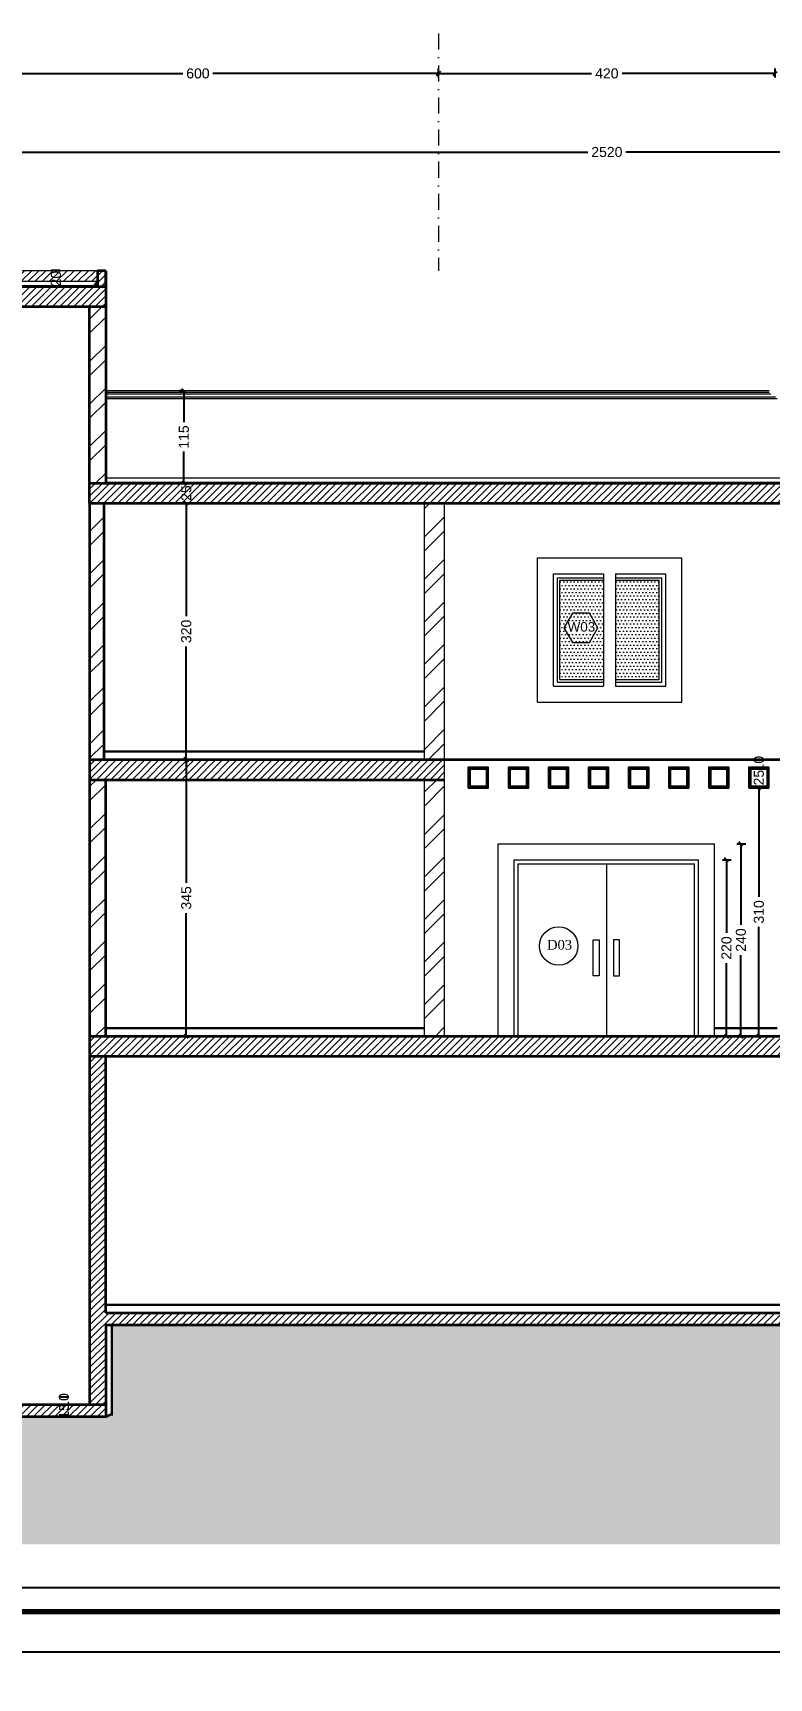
# Model space of a CAD drawing. Header units: inches. Extents: x -580639 to 179052, y 0 to 152898.
# Drawn here: x -18081 to -8900, y 112701 to 133225 of the extents above; entities that cross this region are included whole.
import ezdxf
from ezdxf.enums import TextEntityAlignment as Align

# ---------------------------------------------------------------- set-up
doc = ezdxf.new("R2010")
doc.units = ezdxf.units.IN
doc.header["$LTSCALE"] = 500
doc.header["$MEASUREMENT"] = 0
for name, pattern in [('DASHDOTX2', [2, 1, -0.5, 0, -0.5]), ('HIDDEN', [0.375, 0.25, -0.125]), ('HIDDEN2', [0.1875, 0.125, -0.0625])]:
    doc.linetypes.add(name, pattern=pattern)
for name, color, linetype, lineweight in [('0.09', 143, 'Continuous', 9), ('0.13', 81, 'Continuous', 13), ('0.3', 10, 'Continuous', 30), ('A-0.15', 50, 'Continuous', 15), ('A-0.25', 42, 'Continuous', 25), ('A-flor-sthn', 251, 'HIDDEN2', 9), ('A-htch', 252, 'Continuous', 20), ('A-wall', 52, 'Continuous', 35), ('DIM', 8, 'Continuous', 18), ('ground floor', 8, 'Continuous', 20), ('H-text atribute', 130, 'Continuous', 20), ('HATCH', 11, 'Continuous', 9), ('Room reference', 50, 'Continuous', 13), ('WALL', 7, 'Continuous', 40)]:
    doc.layers.add(name, color=color, linetype=linetype, lineweight=lineweight)
doc.styles.add('50', font='arial.ttf', dxfattribs={"height": 125})
doc.styles.add('ROMANS 2', font='times.ttf')
doc.styles.get("Standard").update_dxf_attribs({"font": 'arial.ttf'})
doc.dimstyles.new('DIM', dxfattribs={"dimscale": 50, "dimtxt": 125, "dimasz": 1, "dimexe": 1.2, "dimexo": 1, "dimgap": 1, "dimtad": 0, "dimtoh": 1, "dimdec": 0, "dimlfac": 0.1, "dimrnd": 1, "dimdsep": 46, "dimtxsty": '50', "dimblk": 'OBLIQUE', "dimcen": 0.09, "dimclrt": 8, "dimadec": 0, "dimazin": 0, "dimtfac": 1, "dimtdec": 0, "dimtix": 1, "dimtofl": 0, "dimtmove": 2, "dimatfit": 2, "dimfxl": 1, "dimfxlon": 1, "dimtzin": 0, "dimarcsym": 0})
pattern_1 = [(45, (-16881.285, 223485.564), (-44.194174, 44.194174), [])]

# ---------------------------------------------------------------- blocks, each defined once
blk = doc.blocks.new('_Oblique')
at = {"color": 0, "linetype": 'ByBlock', "lineweight": -2}
blk.add_line((-0.5, -0.5), (0.5, 0.5), dxfattribs=at)
blk = doc.blocks.new('*D1516')
at = {"layer": 'Defpoints', "color": 0, "transparency": 16777216}
for p in [(-19023, 132719), (-13023, 132719), (-13023, 132367)]:
    blk.add_point(p, dxfattribs=at)
at = {"layer": 'ground floor', "color": 0, "lineweight": -2, "transparency": 16777216}
for p, q in [((-19023, 132719), (-19023, 132779)), ((-19023, 132719), (-16212, 132719)), ((-13023, 132719), (-15835, 132719)), ((-13023, 132669), (-13023, 132779))]:
    blk.add_line(p, q, dxfattribs=at)
at = {"layer": 'ground floor', "color": 0, "lineweight": -2, "transparency": 16777216, "xscale": 50, "yscale": 50, "zscale": 50, "rotation": 180}
blk.add_blockref('_Oblique', (-19023, 132719), dxfattribs=at)
at = {"layer": 'ground floor', "color": 0, "lineweight": -2, "transparency": 16777216, "xscale": 50, "yscale": 50, "zscale": 50}
blk.add_blockref('_Oblique', (-13023, 132719), dxfattribs=at)
at = {"layer": 'ground floor', "color": 8, "transparency": 16777216, "insert": (-16023, 132719), "char_height": 125, "attachment_point": 5, "style": '50'}
blk.add_mtext('600', dxfattribs=at)
blk = doc.blocks.new('*D1517')
at = {"layer": 'Defpoints', "color": 0, "transparency": 16777216}
for p in [(-13023, 132719), (-8823, 132719), (-8823, 132391)]:
    blk.add_point(p, dxfattribs=at)
at = {"layer": 'ground floor', "color": 0, "lineweight": -2, "transparency": 16777216}
for p, q in [((-13023, 132719), (-13023, 132779)), ((-13023, 132719), (-11114, 132719)), ((-8823, 132719), (-10733, 132719)), ((-8823, 132669), (-8823, 132779))]:
    blk.add_line(p, q, dxfattribs=at)
at = {"layer": 'ground floor', "color": 0, "lineweight": -2, "transparency": 16777216, "xscale": 50, "yscale": 50, "zscale": 50, "rotation": 180}
blk.add_blockref('_Oblique', (-13023, 132719), dxfattribs=at)
at = {"layer": 'ground floor', "color": 0, "lineweight": -2, "transparency": 16777216, "xscale": 50, "yscale": 50, "zscale": 50}
blk.add_blockref('_Oblique', (-8823, 132719), dxfattribs=at)
at = {"layer": 'ground floor', "color": 8, "transparency": 16777216, "insert": (-10923, 132719), "char_height": 125, "attachment_point": 5, "style": '50'}
blk.add_mtext('420', dxfattribs=at)
blk = doc.blocks.new('*D1520')
at = {"layer": 'Defpoints', "color": 0, "transparency": 16777216}
for p in [(-23523, 131734), (1677, 131739), (1677, 131739)]:
    blk.add_point(p, dxfattribs=at)
at = {"layer": 'ground floor', "color": 0, "lineweight": -2, "transparency": 16777216}
for p, q in [((-23523, 131739), (-23523, 131799)), ((1677, 131739), (1677, 131799)), ((-23523, 131739), (-11161, 131739)), ((1677, 131739), (-10686, 131739))]:
    blk.add_line(p, q, dxfattribs=at)
at = {"layer": 'ground floor', "color": 0, "lineweight": -2, "transparency": 16777216, "xscale": 50, "yscale": 50, "zscale": 50, "rotation": 180}
blk.add_blockref('_Oblique', (-23523, 131739), dxfattribs=at)
at = {"layer": 'ground floor', "color": 0, "lineweight": -2, "transparency": 16777216, "xscale": 50, "yscale": 50, "zscale": 50}
blk.add_blockref('_Oblique', (1677, 131739), dxfattribs=at)
at = {"layer": 'ground floor', "color": 8, "transparency": 16777216, "insert": (-10923, 131739), "char_height": 125, "attachment_point": 5, "style": '50'}
blk.add_mtext('2520', dxfattribs=at)
blk = doc.blocks.new('*D1556')
at = {"layer": 'Defpoints', "color": 0, "transparency": 16777216}
for p in [(-17794, 130259), (-17273, 130259), (-17273, 130059)]:
    blk.add_point(p, dxfattribs=at)
at = {"layer": 'DIM', "color": 0, "lineweight": -2, "transparency": 16777216}
for p, q in [((-17744, 130259), (-17854, 130259)), ((-17744, 130059), (-17854, 130059))]:
    blk.add_line(p, q, dxfattribs=at)
at = {"layer": 'DIM', "color": 8, "transparency": 16777216, "insert": (-17794, 130159), "char_height": 125, "attachment_point": 5, "rotation": 90, "style": '50'}
blk.add_mtext('20', dxfattribs=at)
blk = doc.blocks.new('*D1559')
at = {"layer": 'Defpoints', "color": 0, "transparency": 16777216}
for p in [(-17694, 116207), (-17373, 116207), (-17373, 116109)]:
    blk.add_point(p, dxfattribs=at)
at = {"layer": 'DIM', "color": 0, "lineweight": -2, "transparency": 16777216}
for p, q in [((-17644, 116207), (-17754, 116207)), ((-17644, 116109), (-17754, 116109))]:
    blk.add_line(p, q, dxfattribs=at)
at = {"layer": 'DIM', "color": 8, "transparency": 16777216, "insert": (-17694, 116158), "char_height": 125, "attachment_point": 5, "rotation": 90, "style": '50'}
blk.add_mtext('10', dxfattribs=at)
blk = doc.blocks.new('*D1560')
at = {"layer": 'Defpoints', "color": 0, "transparency": 16777216}
for p in [(-17694, 116109), (-17694, 115959), (-17694, 115959)]:
    blk.add_point(p, dxfattribs=at)
at = {"layer": 'DIM', "color": 0, "lineweight": -2, "transparency": 16777216}
for p, q in [((-17694, 116109), (-17754, 116109)), ((-17694, 115959), (-17754, 115959))]:
    blk.add_line(p, q, dxfattribs=at)
at = {"layer": 'DIM', "color": 8, "transparency": 16777216, "insert": (-17694, 116034), "char_height": 125, "attachment_point": 5, "rotation": 90, "style": '50'}
blk.add_mtext('15', dxfattribs=at)
blk = doc.blocks.new('DOOR SYME')
at = {"layer": 'Room reference'}
blk.add_circle((0, 0), 240, dxfattribs=at)
at = {"layer": 'Room reference', "style": 'ROMANS 2'}
blk.add_attdef('D01', (-145, -44), '', height=120, rotation=360, dxfattribs=at)
blk = doc.blocks.new('WIND')
at = {"layer": 'Room reference', "ltscale": 1000}
blk.add_lwpolyline([(0.403, -0.002), (0.297, 0.181), (0.086, 0.181), (-0.02, -0.002), (0.086, -0.185), (0.297, -0.185)], close=True, dxfattribs=at)
blk.add_attdef('001', text='', height=0.12, dxfattribs=at).set_placement((0.198, 0.011), align=Align.MIDDLE_CENTER)
blk = doc.blocks.new('*D1571')
at = {"layer": 'Defpoints', "color": 0, "transparency": 16777216}
for p in [(-9579, 123109), (-9251, 123109), (-9579, 120709)]:
    blk.add_point(p, dxfattribs=at)
at = {"layer": 'DIM', "color": 0, "lineweight": -2, "transparency": 16777216}
for p, q in [((-9301, 123109), (-9191, 123109)), ((-9251, 123109), (-9251, 122098)), ((-9251, 120709), (-9251, 121720)), ((-9301, 120709), (-9191, 120709))]:
    blk.add_line(p, q, dxfattribs=at)
at = {"layer": 'DIM', "color": 0, "lineweight": -2, "transparency": 16777216, "xscale": 50, "yscale": 50, "zscale": 50}
for p, rotation in [((-9251, 123109), 90), ((-9251, 120709), 270)]:
    blk.add_blockref('_Oblique', p, dxfattribs=dict(at, rotation=rotation))
at = {"layer": 'DIM', "color": 8, "transparency": 16777216, "insert": (-9251, 121909), "char_height": 125, "attachment_point": 5, "rotation": 90, "style": '50'}
blk.add_mtext('240', dxfattribs=at)
blk = doc.blocks.new('*D1572')
at = {"layer": 'Defpoints', "color": 0, "transparency": 16777216}
for p in [(-9779, 122909), (-9431, 122909), (-9779, 120709)]:
    blk.add_point(p, dxfattribs=at)
at = {"layer": 'DIM', "color": 0, "lineweight": -2, "transparency": 16777216}
for p, q in [((-9481, 122909), (-9371, 122909)), ((-9431, 122909), (-9431, 121998)), ((-9431, 120709), (-9431, 121620)), ((-9481, 120709), (-9371, 120709))]:
    blk.add_line(p, q, dxfattribs=at)
at = {"layer": 'DIM', "color": 0, "lineweight": -2, "transparency": 16777216, "xscale": 50, "yscale": 50, "zscale": 50}
for p, rotation in [((-9431, 122909), 90), ((-9431, 120709), 270)]:
    blk.add_blockref('_Oblique', p, dxfattribs=dict(at, rotation=rotation))
at = {"layer": 'DIM', "color": 8, "transparency": 16777216, "insert": (-9431, 121809), "char_height": 125, "attachment_point": 5, "rotation": 90, "style": '50'}
blk.add_mtext('220', dxfattribs=at)
blk = doc.blocks.new('*D1573')
at = {"layer": 'Defpoints', "color": 0, "transparency": 16777216}
for p in [(-9027, 123809), (-8981, 123809), (-8981, 120709)]:
    blk.add_point(p, dxfattribs=at)
at = {"layer": 'DIM', "color": 0, "lineweight": -2, "transparency": 16777216}
for p, q in [((-9027, 123809), (-9087, 123809)), ((-9027, 123809), (-9027, 122447)), ((-9027, 120709), (-9027, 122071)), ((-9027, 120709), (-9087, 120709))]:
    blk.add_line(p, q, dxfattribs=at)
at = {"layer": 'DIM', "color": 0, "lineweight": -2, "transparency": 16777216, "xscale": 50, "yscale": 50, "zscale": 50}
for p, rotation in [((-9027, 123809), 90), ((-9027, 120709), 270)]:
    blk.add_blockref('_Oblique', p, dxfattribs=dict(at, rotation=rotation))
at = {"layer": 'DIM', "color": 8, "transparency": 16777216, "insert": (-9027, 122259), "char_height": 125, "attachment_point": 5, "rotation": 90, "style": '50'}
blk.add_mtext('310', dxfattribs=at)
blk = doc.blocks.new('*D1574')
at = {"layer": 'Defpoints', "color": 0, "transparency": 16777216}
for p in [(-9027, 124059), (-9027, 124059), (-9027, 123809)]:
    blk.add_point(p, dxfattribs=at)
at = {"layer": 'DIM', "color": 0, "lineweight": -2, "transparency": 16777216}
for p, q in [((-9027, 124059), (-9087, 124059)), ((-9027, 123809), (-9087, 123809))]:
    blk.add_line(p, q, dxfattribs=at)
at = {"layer": 'DIM', "color": 8, "transparency": 16777216, "insert": (-9027, 123934), "char_height": 125, "attachment_point": 5, "rotation": 90, "style": '50'}
blk.add_mtext('25', dxfattribs=at)
blk = doc.blocks.new('*D1575')
at = {"layer": 'Defpoints', "color": 0, "transparency": 16777216}
for p in [(-9027, 124159), (-9027, 124159), (-9027, 124059)]:
    blk.add_point(p, dxfattribs=at)
at = {"layer": 'DIM', "color": 0, "lineweight": -2, "transparency": 16777216}
for p, q in [((-9027, 124159), (-9087, 124159)), ((-9027, 124059), (-9087, 124059))]:
    blk.add_line(p, q, dxfattribs=at)
at = {"layer": 'DIM', "color": 8, "transparency": 16777216, "insert": (-9027, 124109), "char_height": 125, "attachment_point": 5, "rotation": 90, "style": '50'}
blk.add_mtext('10', dxfattribs=at)
blk = doc.blocks.new('*D1579')
at = {"layer": 'Defpoints', "color": 0, "transparency": 16777216}
for p in [(-16168, 127359), (-16168, 127359), (-16168, 124159)]:
    blk.add_point(p, dxfattribs=at)
at = {"layer": 'DIM', "color": 0, "lineweight": -2, "transparency": 16777216}
for p, q in [((-16168, 127359), (-16228, 127359)), ((-16168, 127359), (-16168, 125947)), ((-16168, 124159), (-16168, 125571)), ((-16168, 124159), (-16228, 124159))]:
    blk.add_line(p, q, dxfattribs=at)
at = {"layer": 'DIM', "color": 0, "lineweight": -2, "transparency": 16777216, "xscale": 50, "yscale": 50, "zscale": 50}
for p, rotation in [((-16168, 127359), 90), ((-16168, 124159), 270)]:
    blk.add_blockref('_Oblique', p, dxfattribs=dict(at, rotation=rotation))
at = {"layer": 'DIM', "color": 8, "transparency": 16777216, "insert": (-16168, 125759), "char_height": 125, "attachment_point": 5, "rotation": 90, "style": '50'}
blk.add_mtext('320', dxfattribs=at)
blk = doc.blocks.new('*D1580')
at = {"layer": 'Defpoints', "color": 0, "transparency": 16777216}
for p in [(-16168, 124159), (-16168, 120709), (-16168, 120709)]:
    blk.add_point(p, dxfattribs=at)
at = {"layer": 'DIM', "color": 0, "lineweight": -2, "transparency": 16777216}
for p, q in [((-16168, 124159), (-16108, 124159)), ((-16168, 124159), (-16168, 122622)), ((-16168, 120709), (-16168, 122245)), ((-16168, 120709), (-16228, 120709))]:
    blk.add_line(p, q, dxfattribs=at)
at = {"layer": 'DIM', "color": 0, "lineweight": -2, "transparency": 16777216, "xscale": 50, "yscale": 50, "zscale": 50}
for p, rotation in [((-16168, 124159), 90), ((-16168, 120709), 270)]:
    blk.add_blockref('_Oblique', p, dxfattribs=dict(at, rotation=rotation))
at = {"layer": 'DIM', "color": 8, "transparency": 16777216, "insert": (-16168, 122434), "char_height": 125, "attachment_point": 5, "rotation": 90, "style": '50'}
blk.add_mtext('345', dxfattribs=at)
blk = doc.blocks.new('*D1581')
at = {"layer": 'Defpoints', "color": 0, "transparency": 16777216}
for p in [(-16168, 127609), (-16168, 127609), (-16168, 127359)]:
    blk.add_point(p, dxfattribs=at)
at = {"layer": 'DIM', "color": 0, "lineweight": -2, "transparency": 16777216}
for p, q in [((-16168, 127609), (-16228, 127609)), ((-16168, 127359), (-16228, 127359))]:
    blk.add_line(p, q, dxfattribs=at)
at = {"layer": 'DIM', "color": 8, "transparency": 16777216, "insert": (-16168, 127484), "char_height": 125, "attachment_point": 5, "rotation": 90, "style": '50'}
blk.add_mtext('25', dxfattribs=at)
blk = doc.blocks.new('*D1582')
at = {"layer": 'Defpoints', "color": 0, "transparency": 16777216}
for p in [(-16198, 128759), (-16198, 128759), (-16198, 127609)]:
    blk.add_point(p, dxfattribs=at)
at = {"layer": 'DIM', "color": 0, "lineweight": -2, "transparency": 16777216}
for p, q in [((-16198, 128759), (-16258, 128759)), ((-16198, 128759), (-16198, 128367)), ((-16198, 127609), (-16198, 128001)), ((-16198, 127609), (-16258, 127609))]:
    blk.add_line(p, q, dxfattribs=at)
at = {"layer": 'DIM', "color": 0, "lineweight": -2, "transparency": 16777216, "xscale": 50, "yscale": 50, "zscale": 50}
for p, rotation in [((-16198, 128759), 90), ((-16198, 127609), 270)]:
    blk.add_blockref('_Oblique', p, dxfattribs=dict(at, rotation=rotation))
at = {"layer": 'DIM', "color": 8, "transparency": 16777216, "insert": (-16198, 128184), "char_height": 125, "attachment_point": 5, "rotation": 90, "style": '50'}
blk.add_mtext('115', dxfattribs=at)
blk = doc.blocks.new('WERQ')
at = {"layer": 'HATCH', "ltscale": 15}
h = blk.add_hatch(dxfattribs=at)
h.set_pattern_fill('ANSI31', color=256, scale=0.25, angle=180, style=0)
h.paths.add_polyline_path([(1339.20614, 273.31003), (1339.05521, 273.31003), (1339.05521, 273.15322), (1338.75521, 273.15322), (1338.75521, 272.9964), (1338.62541, 272.9964, 0.1636034), (1338.75505, 272.82706), (1339.27665, 273.09971, 0.0036006), (1339.27668, 273.10453, 0.1668518)])
h.paths.add_polyline_path([(1330.77278, 272.07749), (1330.77278, 272.34713), (1330.88528, 272.34713), (1330.88528, 272.07749)], flags=9)
h.paths.add_polyline_path([(1331.06455, 271.90249), (1331.06455, 272.17213), (1331.17705, 272.17213), (1331.17705, 271.90249)], flags=9)
h.paths.add_polyline_path([(1338.76743, 272.97904), (1338.79241, 272.93125), (1338.77247, 272.92082), (1338.74749, 272.96862)], flags=24)
h.paths.add_polyline_path([(1338.95426, 273.13625), (1338.95426, 273.19018), (1338.97676, 273.19018), (1338.97676, 273.13625)], flags=24)

msp = doc.modelspace()

# ---------------------------------------------------------------- hatches: boundary and pattern name
at = {"layer": '0.09', "transparency": 33554595}
h = msp.add_hatch(dxfattribs=at)
h.set_pattern_fill('DOTS', color=256, scale=700)
h.set_pattern_definition([(0, (10830.243, 259332.32), (21.875, 43.75), [0, -43.75])])
h.paths.add_polyline_path([(-10964.346, 126396.534), (-11509.346, 126396.534), (-11509.346, 125156.534), (-10964.346, 125156.534)])
h.paths.add_polyline_path([(-10269.346, 126396.534), (-10814.346, 126396.534), (-10814.346, 125156.534), (-10269.346, 125156.534)])
at = {"layer": 'A-flor-sthn', "ltscale": 1000}
h = msp.add_hatch(dxfattribs=at)
h.set_pattern_fill('ANSI31', color=8, scale=40, angle=90, style=0)
h.set_pattern_definition([(135, (-116973.744, 116258.574), (-3.5355339, -3.5355339), [])])
h.paths.add_polyline_path([(-17283.284, 130058.433), (-17283.284, 130098.433), (-17323.284, 130058.433)])
at = {"layer": 'A-htch'}
h = msp.add_hatch(dxfattribs=at)
h.set_pattern_fill('ANSI31', color=256, scale=500)
h.set_pattern_definition(pattern_1)
h.paths.add_polyline_path([(-17173.284, 130258.813), (-17273.284, 130258.813), (-23523.284, 130258.813), (-23623.284, 130258.813), (-23623.284, 130058.813), (-23623.284, 129808.813), (-17173.284, 129808.813)])
h.paths.add_polyline_path([(-17331.159, 130079.711), (-17287.656, 130122.575), (-23508.912, 130122.575), (-23466.161, 130080.452)], flags=16)
h = msp.add_hatch(dxfattribs=at)
h.set_pattern_fill('ANSI31', color=256, scale=500)
h.set_pattern_definition(pattern_1)
h.paths.add_polyline_path([(-19186.206, 118758.813), (-19436.206, 118758.813), (-19436.206, 117258.813), (-23623.284, 117258.813), (-23623.284, 117108.813), (-19436.206, 117108.813), (-19436.206, 116108.813), (-19186.206, 116108.813)])
h.paths.add_polyline_path([(-17173.284, 120458.813), (-17373.284, 120458.813), (-17373.284, 116108.813), (-17173.284, 116108.813), (-17173.284, 117108.813), (-8198.518, 117108.813), (-8198.518, 117258.813), (-17173.284, 117258.813)])
h.paths.add_polyline_path([(-17173.284, 116108.813), (-17373.284, 116108.813), (-19436.206, 116108.813), (-19436.206, 115958.813), (-17173.284, 115958.813)])
h.paths.add_polyline_path([(-19186.206, 118958.813), (-23623.284, 118958.813), (-23623.284, 118758.813), (-19186.206, 118758.813)])
h.paths.add_polyline_path([(1851.482, 117358.813), (1601.482, 117358.813), (1601.482, 117258.813), (-8198.518, 117258.813), (-8198.518, 117108.813), (1851.482, 117108.813)])
h.paths.add_polyline_path([(1851.482, 120638.813), (-932.15, 120638.813), (-932.15, 120708.813), (-8198.518, 120708.813), (-8198.518, 120458.813), (1851.482, 120458.813)])
h.paths.add_polyline_path([(-8198.518, 120708.813), (-17373.284, 120708.813), (-17373.284, 120458.813), (-17173.284, 120458.813), (-8198.518, 120458.813)])
h.paths.add_polyline_path([(-12945.71, 124158.813), (-17373.284, 124158.813), (-17373.284, 123908.813), (-12945.71, 123908.813)])
h.paths.add_polyline_path([(-8248.518, 127608.813), (-17373.284, 127608.813), (-17373.284, 127358.813), (-8248.518, 127358.813)])
h.paths.add_polyline_path([(1851.482, 124158.813), (-8198.518, 124158.813), (-8398.518, 124158.813), (-8398.518, 123908.813), (1851.482, 123908.813)])
h.paths.add_polyline_path([(-6056.473, 123906.383), (-6056.473, 124163.119), (-6314.062, 124163.119), (-6314.062, 123906.383)], flags=9)
h.paths.add_polyline_path([(-6056.473, 123906.383), (-6056.473, 124163.119), (-6314.062, 124163.119), (-6314.062, 123906.383)], flags=9)
h = msp.add_hatch(dxfattribs=at)
h.set_pattern_fill('GRAVEL', color=256, scale=600, angle=90)
h.set_pattern_definition([(318.012788, (-17481.285, 223917.564), (5400, -4800), [80.7216, -7991.4528]), (274.96974, (-17421.285, 223863.564), (-600, 7200), [138.5208, -13713.555]), (222.510447, (-17409.285, 223725.564), (6600, 6000), [97.6728, -9669.6196]), (357.27369, (-17259.285, 223491.564), (-12000, 600), [126.1428, -12488.1348]), (22.833654, (-17133.285, 223485.564), (-7200, -3000), [123.693, -12245.624]), (87.27369, (-17019.285, 223533.564), (-600, -12000), [126.1428, -12488.1348]), (127.69424, (-17013.285, 223659.564), (6000, -7800), [166.8174, -16514.909]), (162.255328, (-17115.285, 223791.564), (-13200, 4200), [157.4928, -15591.793]), (211.429566, (-17265.285, 223839.564), (-7800, -4800), [126.57, -12530.444]), (265.23636, (-17373.285, 223773.564), (600, 6600), [144.4992, -7080.4575]), (312.397438, (-17385.285, 223629.564), (6600, -7200), [186.8688, -18500.025]), (228.814075, (-17253.285, 224085.564), (-3600, -4200), [63.7806, -6314.307]), (261.469234, (-17295.285, 224037.564), (1200, 7800), [121.3422, -12012.9068]), (315, (-17313.3, 223917.56), (600, -1e-13), [84.8526, -763.6755]), (293.19859, (-17385.285, 223875.564), (-1200, 3000), [45.6948, -4523.769]), (21.80141, (-17367.28, 223833.56), (-1800, -600), [64.6218, -3166.477]), (120.96376, (-17307.28, 223857.56), (-1200, 1800), [104.9574, -3393.6137]), (251.56505, (-17361.28, 223947.56), (600, 1200), [75.8946, -1821.472]), (106.38954, (-17367.285, 223485.564), (-1800, 6000), [106.32, -10525.707]), (160.346176, (-17397.285, 223587.564), (6600, -2400), [89.1966, -8830.4446]), (23.19859, (-17481.285, 223947.564), (-3000, -1200), [91.389, -4478.075]), (73.61046, (-17397.285, 223983.564), (-1800, -6000), [106.32, -10525.707]), (69.443955, (-16995.285, 223485.564), (-1200, -3000), [102.528, -5023.8742]), (24.77514, (-16959.285, 223581.564), (-6600, -3000), [85.9068, -8504.7858]), (156.80141, (-16881.285, 223953.564), (-3000, 1200), [91.389, -4478.075]), (107.354025, (-16965.285, 223989.564), (2400, -7800), [100.5786, -9957.2542]), (159.443955, (-16881.285, 223659.564), (3000, -1200), [51.264, -5075.1382]), (191.30993, (-16881.28, 223917.56), (-2400, -600), [30.594, -3028.8177]), (255.96376, (-16911.28, 223911.56), (600, 1800), [123.693, -2350.1704]), (276.009006, (-16941.285, 223791.564), (-600, 6000), [114.63, -11348.354]), (33.69007, (-17253.28, 223857.56), (-1200, -600), [86.5332, -2076.7976]), (83.157227, (-17181.285, 223905.564), (1200, 10200), [151.0764, -14956.5376]), (150.945396, (-17163.285, 224055.564), (4200, -2400), [61.7736, -6115.6045]), (180, (-17217.3, 224085.56), (-600, -600), [36, -564]), (210.256437, (-16959.285, 223779.564), (4200, 2400), [83.3544, -8252.112]), (138.012788, (-17031.285, 223737.564), (-5400, 4800), [161.4432, -7910.7312]), (90, (-17151.3, 223845.56), (-600, 600), [156, -444]), (55.304846, (-17151.285, 224001.564), (4200, 6000), [94.8684, -9391.9646]), (344.0546, (-17097.285, 224079.564), (2400, -600), [87.3612, -4280.7047]), (297.645975, (-17013.285, 224055.564), (6000, -11400), [142.239, -14081.6845]), (265.426079, (-16947.285, 223929.564), (-600, -7800), [150.4794, -14897.444])])
h.paths.add_polyline_path([(3606.369, 120358.813), (1851.482, 120358.813), (1851.482, 117108.813), (-17095.387, 117108.813), (-17095.387, 115975.086), (-17173.284, 115958.813), (-19436.206, 115958.813), (-19553.951, 115995.799), (-19553.951, 117108.813), (-23623.284, 117108.813), (-23623.284, 120358.813), (-25565.885, 120358.813), (-25565.885, 114371.547), (3606.369, 114371.547)])
h.paths.add_polyline_path([(-17564.107, 115899.434), (-17564.107, 116156.17), (-17821.696, 116156.17), (-17821.696, 115899.434)], flags=24)
at = {"layer": 'DIM', "transparency": 33554503}
h = msp.add_hatch(dxfattribs=at)
h.set_pattern_fill('ANSI32', color=256, scale=1000)
h.set_pattern_definition([(45, (-16881.3, 223485.56), (-265.165, 265.165), []), (45, (-16704.5, 223485.56), (-265.165, 265.165), [])])
h.paths.add_polyline_path([(-17173.284, 129808.813), (-17373.284, 129808.813), (-17373.284, 127608.813), (-17173.284, 127608.813)])
h.paths.add_polyline_path([(-17195.239, 127358.813), (-17373.284, 127358.813), (-17373.284, 124158.813), (-17195.239, 124158.813)])
h.paths.add_polyline_path([(-17173.284, 123908.813), (-17373.284, 123908.813), (-17373.284, 120708.813), (-17173.284, 120708.813)])
h.paths.add_polyline_path([(-8198.518, 127358.813), (-8398.518, 127358.813), (-8398.518, 124158.813), (-8198.518, 124158.813)])
h.paths.add_polyline_path([(-12945.71, 127358.813), (-13195.71, 127358.813), (-13195.71, 124158.813), (-12945.71, 124158.813)])
h.paths.add_polyline_path([(-12945.71, 123908.813), (-13195.71, 123908.813), (-13195.71, 120708.813), (-12945.71, 120708.813)])
h.paths.add_polyline_path([(-8198.518, 123908.813), (-8398.518, 123908.813), (-8398.518, 120808.813), (-8198.518, 120808.813)])
h.paths.add_polyline_path([(-8198.518, 120458.813), (-8398.518, 120458.813), (-8398.518, 117358.813), (-8198.518, 117358.813)])
h.paths.add_polyline_path([(1851.482, 120458.813), (1601.482, 120458.813), (1601.482, 117358.813), (1851.482, 117358.813)])
h.paths.add_polyline_path([(1601.482, 123058.813), (-1032.15, 123058.813), (-1032.15, 122908.813), (1601.482, 122908.813)])
h.paths.add_polyline_path([(1851.482, 121508.813), (1601.482, 121508.813), (1601.482, 121408.813), (1851.482, 121408.813)])
h.paths.add_polyline_path([(1851.482, 123108.813), (1601.482, 123108.813), (1601.482, 122908.813), (1851.482, 122908.813)])

# ---------------------------------------------------------------- linework, layer by layer
msp.add_lwpolyline([(-30636.754, 113030.352), (24363.463, 113030.352), (24363.463, 151788.469), (-30636.754, 151788.469)], close=True)
at = {"layer": '0.09'}
for p, q in [((-8898.053, 128759.194), (-17173.284, 128759.194)), ((-8898.053, 128739.194), (-17173.284, 128739.194)), ((-8878.153, 128719.194), (-17173.284, 128719.194)), ((-8818.518, 128681.24), (-17173.284, 128681.24)), ((-8798.518, 128661.24), (-17173.284, 128661.24)), ((-12028.574, 120708.813), (-12028.574, 122858.813)), ((-12028.574, 122858.813), (-9828.574, 122858.813)), ((-10928.574, 122858.813), (-10928.574, 120708.813)), ((-9828.574, 120708.813), (-9828.574, 122858.813))]:
    msp.add_line(p, q, dxfattribs=at)
for points in [[(-11017.692, 121461.902), (-11092.692, 121461.902), (-11092.692, 121911.902), (-11017.692, 121911.902)], [(-10839.455, 121461.902), (-10764.455, 121461.902), (-10764.455, 121911.902), (-10839.455, 121911.902)]]:
    msp.add_lwpolyline(points, close=True, dxfattribs=at)
at = {"layer": '0.13'}
for p, q in [((-13195.71, 124158.813), (-13195.71, 127358.813)), ((-12945.71, 120708.813), (-12945.71, 127358.813)), ((-11539.346, 125126.534), (-11539.346, 126426.534)), ((-11539.346, 126426.534), (-10964.346, 126426.534)), ((-11509.346, 125156.534), (-11509.346, 126396.534)), ((-11509.346, 126396.534), (-10964.346, 126396.534)), ((-10814.346, 126426.534), (-10239.346, 126426.534)), ((-10814.346, 126396.534), (-10269.346, 126396.534)), ((-10269.346, 125156.534), (-10269.346, 126396.534)), ((-10239.346, 125126.534), (-10239.346, 126426.534)), ((-11539.346, 125126.534), (-10964.346, 125126.534)), ((-11509.346, 125156.534), (-10964.346, 125156.534)), ((-10814.346, 125156.534), (-10269.346, 125156.534)), ((-10814.346, 125126.534), (-10239.346, 125126.534)), ((-13195.71, 120708.813), (-13195.71, 123908.813)), ((-12278.574, 120708.813), (-12278.574, 123108.813)), ((-12278.574, 123108.813), (-9578.574, 123108.813)), ((-9578.574, 120708.813), (-9578.574, 123108.813)), ((-12078.574, 120708.813), (-12078.574, 122908.813)), ((-12078.574, 120708.813), (-12078.574, 122908.813)), ((-12078.574, 122908.813), (-9778.574, 122908.813)), ((-9778.574, 120708.813), (-9778.574, 122908.813))]:
    msp.add_line(p, q, dxfattribs=at)
at = {"layer": '0.3'}
for p, q in [((-17195.239, 124258.813), (-13195.71, 124258.813)), ((-17173.284, 120808.813), (-13195.71, 120808.813)), ((-9578.574, 120808.813), (-8798.119, 120808.813)), ((-17173.284, 117358.813), (1601.482, 117358.813))]:
    msp.add_line(p, q, dxfattribs=at)
at = {"layer": 'A-0.15'}
for p, q in [((-17273.284, 130258.813), (-23523.284, 130258.813)), ((-11789.346, 124876.534), (-11789.346, 126676.534)), ((-11789.346, 126676.534), (-9989.346, 126676.534)), ((-11789.346, 124876.534), (-11789.346, 126676.534)), ((-11789.346, 126676.534), (-9989.346, 126676.534)), ((-9989.346, 124876.534), (-9989.346, 126676.534)), ((-9989.346, 124876.534), (-9989.346, 126676.534)), ((-11589.346, 125076.534), (-11589.346, 126476.534)), ((-11589.346, 125076.534), (-11589.346, 126476.534)), ((-11589.346, 126476.534), (-10964.346, 126476.534)), ((-10964.346, 126476.534), (-10964.346, 125076.534)), ((-10814.346, 126476.534), (-10189.346, 126476.534)), ((-10814.346, 126476.534), (-10814.346, 125076.534)), ((-10814.346, 126476.534), (-10814.346, 125076.534)), ((-10189.346, 125076.534), (-10189.346, 126476.534)), ((-10189.346, 125076.534), (-10189.346, 126476.534)), ((-11589.346, 125076.534), (-10964.346, 125076.534)), ((-10814.346, 125076.534), (-10189.346, 125076.534)), ((-11789.346, 124876.534), (-9989.346, 124876.534)), ((-11789.346, 124876.534), (-9989.346, 124876.534)), ((-9910.321, 120708.813), (-15462.102, 120708.813))]:
    msp.add_line(p, q, dxfattribs=at)
at = {"layer": 'A-0.15', "linetype": 'HIDDEN2', "const_width": 30}
for points in [[(-17095.387, 117108.813), (-17095.387, 115975.086)], [(-17095.387, 115995.799), (-17173.284, 115958.813)]]:
    msp.add_lwpolyline(points, dxfattribs=at)
at = {"layer": 'A-0.25', "lineweight": 25}
msp.add_lwpolyline([(17263.463, 113830.352), (17263.463, 150988.469), (-29836.754, 150988.469), (-29836.754, 113830.352), (17263.463, 113830.352)], dxfattribs=at)
at = {"layer": 'A-0.25'}
for points in [[(-12651.549, 123808.813), (-12401.549, 123808.813), (-12401.549, 124058.813), (-12651.549, 124058.813)], [(-12631.549, 123828.813), (-12421.549, 123828.813), (-12421.549, 124038.813), (-12631.549, 124038.813)], [(-12151.549, 123808.813), (-11901.549, 123808.813), (-11901.549, 124058.813), (-12151.549, 124058.813)], [(-12131.549, 123828.813), (-11921.549, 123828.813), (-11921.549, 124038.813), (-12131.549, 124038.813)], [(-11651.549, 123808.813), (-11401.549, 123808.813), (-11401.549, 124058.813), (-11651.549, 124058.813)], [(-11631.549, 123828.813), (-11421.549, 123828.813), (-11421.549, 124038.813), (-11631.549, 124038.813)], [(-11151.549, 123808.813), (-10901.549, 123808.813), (-10901.549, 124058.813), (-11151.549, 124058.813)], [(-11131.549, 123828.813), (-10921.549, 123828.813), (-10921.549, 124038.813), (-11131.549, 124038.813)], [(-10651.549, 123808.813), (-10401.549, 123808.813), (-10401.549, 124058.813), (-10651.549, 124058.813)], [(-10631.549, 123828.813), (-10421.549, 123828.813), (-10421.549, 124038.813), (-10631.549, 124038.813)], [(-10151.549, 123808.813), (-9901.549, 123808.813), (-9901.549, 124058.813), (-10151.549, 124058.813)], [(-10131.549, 123828.813), (-9921.549, 123828.813), (-9921.549, 124038.813), (-10131.549, 124038.813)], [(-9651.549, 123808.813), (-9401.549, 123808.813), (-9401.549, 124058.813), (-9651.549, 124058.813)], [(-9631.549, 123828.813), (-9421.549, 123828.813), (-9421.549, 124038.813), (-9631.549, 124038.813)], [(-9151.549, 123808.813), (-8901.549, 123808.813), (-8901.549, 124058.813), (-9151.549, 124058.813)], [(-9131.549, 123828.813), (-8921.549, 123828.813), (-8921.549, 124038.813), (-9131.549, 124038.813)]]:
    msp.add_lwpolyline(points, close=True, dxfattribs=at)
at = {"layer": 'A-flor-sthn', "color": 8, "ltscale": 1000}
for p, q in [((-17273.284, 130122.575), (-23523.284, 130122.575)), ((-17273.284, 130122.575), (-17337.426, 130058.433)), ((-17283.284, 130098.433), (-17323.284, 130058.433)), ((-17283.284, 130098.433), (-17283.284, 130058.433)), ((-17173.284, 127672.575), (-8398.518, 127672.575))]:
    msp.add_line(p, q, dxfattribs=at)
at = {"layer": 'A-wall'}
for p, q in [((-17173.284, 130258.813), (-17273.284, 130258.813)), ((-17273.284, 130258.813), (-17273.284, 130058.813)), ((-17173.284, 130258.813), (-17173.284, 127608.813)), ((-17173.284, 130058.813), (-17173.284, 130258.813)), ((-17173.284, 130058.813), (-23623.284, 130058.813)), ((-17173.284, 129808.813), (-23623.284, 129808.813)), ((-17373.284, 127358.813), (-17373.284, 129808.813)), ((-17373.284, 127608.813), (-8248.518, 127608.813)), ((-17373.284, 127358.813), (-17373.284, 123908.813)), ((-17373.284, 127358.813), (-8198.518, 127358.813)), ((-17195.239, 127358.813), (-17195.239, 124158.813)), ((-17373.284, 124158.813), (-8198.518, 124158.813)), ((-17373.284, 123908.813), (-17373.284, 116108.813)), ((-17373.284, 123908.813), (-12945.71, 123908.813)), ((-17173.284, 120708.813), (-17173.284, 123908.813)), ((-17373.284, 120708.813), (-8198.518, 120708.813)), ((-17373.284, 120458.813), (-8198.518, 120458.813)), ((-17173.284, 117258.813), (-17173.284, 120458.813)), ((-17173.284, 117258.813), (1601.482, 117258.813)), ((-17173.284, 117108.813), (-17173.284, 115958.813)), ((-17173.284, 117108.813), (1851.482, 117108.813)), ((-17173.284, 116108.813), (-19436.206, 116108.813)), ((-17173.284, 115958.813), (-19436.206, 115958.813))]:
    msp.add_line(p, q, dxfattribs=at)
at = {"layer": 'A-wall', "color": 1, "lineweight": 70}
msp.add_lwpolyline([(-30136.754, 113530.352), (23863.463, 113530.352), (23863.463, 151288.469), (-30136.754, 151288.469)], close=True, dxfattribs=at)
at = {"layer": 'ground floor', "linetype": 'DASHDOTX2', "ltscale": 0.4}
msp.add_line((-13023.284, 133219.43), (-13023.284, 130258.813), dxfattribs=at)
at = {"layer": 'WALL', "linetype": 'HIDDEN', "ltscale": 0.1, "const_width": 4}
for points in [[(-23466.161, 130080.452), (-17331.159, 130079.711), (-17280.573, 130129.554), (-17280.573, 130206.784), (-17254.26, 130222.853)], [(-8398.518, 127630.452), (-17173.284, 127630.128)]]:
    msp.add_lwpolyline(points, dxfattribs=at)

# ---------------------------------------------------------------- block references
at = {"xscale": 18000, "yscale": 18000, "zscale": 18000}
msp.add_blockref('WERQ', (-23968122.671, -4793965.511), dxfattribs=at)
at = {"layer": 'DIM'}
msp.add_blockref('DOOR SYME', (-11523.684, 121833.613), dxfattribs=at).add_auto_attribs({'D01': 'D03'})
at = {"layer": 'Room reference'}
ref = msp.add_blockref('WIND', (-11438.352, 125803.595), dxfattribs=dict(at, xscale=1000, yscale=1000, zscale=1000))
ref.add_attrib('001', 'W03', dxfattribs={"layer": 'H-text atribute', "ltscale": 1000, "height": 120}).set_placement((-11240.434, 125814.955), align=Align.MIDDLE_CENTER)

# ---------------------------------------------------------------- dimensions: what is measured, and where the dimension line sits
at = {"layer": 'DIM'}
for base, p1, p2, picture, middle in [((-17793.897, 130258.813), (-17273.284, 130058.813), (-17273.284, 130258.813), '*D1556', (-17793.897, 130158.813)), ((-16198.398, 128759.194), (-16198.398, 127608.813), (-16198.398, 128759.194), '*D1582', (-16198.398, 128184.004)), ((-16168.398, 127608.813), (-16168.398, 127358.813), (-16168.398, 127608.813), '*D1581', (-16168.398, 127483.813)), ((-16168.398, 127358.813), (-16168.398, 124158.813), (-16168.398, 127358.813), '*D1579', (-16168.398, 125758.813)), ((-16168.398, 120708.813), (-16168.398, 124158.813), (-16168.398, 120708.813), '*D1580', (-16168.398, 122433.813)), ((-9026.549, 124158.813), (-9026.549, 124058.813), (-9026.549, 124158.813), '*D1575', (-9026.549, 124108.813)), ((-9026.549, 124058.813), (-9026.549, 123808.813), (-9026.549, 124058.813), '*D1574', (-9026.549, 123933.813)), ((-9026.549, 123808.813), (-8981.081, 120708.813), (-8981.081, 123808.813), '*D1573', (-9026.549, 122258.813)), ((-9251.163, 123108.813), (-9578.574, 120708.813), (-9578.574, 123108.813), '*D1571', (-9251.163, 121908.813)), ((-9431.15, 122908.813), (-9778.574, 120708.813), (-9778.574, 122908.813), '*D1572', (-9431.15, 121808.813)), ((-17694.052, 116206.504), (-17373.284, 116108.813), (-17373.284, 116206.504), '*D1559', (-17694.052, 116157.659)), ((-17694.052, 115958.813), (-17694.052, 116108.813), (-17694.052, 115958.813), '*D1560', (-17694.052, 116033.813))]:
    dim = msp.add_linear_dim(base=base, p1=p1, p2=p2, angle=90, dimstyle='DIM', dxfattribs=at)
    dim.commit()
    dim.dimension.update_dxf_attribs({"geometry": picture, "text_midpoint": middle})
at = {"layer": 'ground floor'}
for base, p1, p2, picture, middle in [((-13023.284, 132719.43), (-19023.284, 132719.43), (-13023.284, 132366.93), '*D1516', (-16023.284, 132719.43)), ((-8823.284, 132719.43), (-13023.284, 132719.43), (-8823.284, 132391.121), '*D1517', (-10923.284, 132719.43)), ((1676.716, 131739.122), (-23523.284, 131733.813), (1676.716, 131739.122), '*D1520', (-10923.284, 131739.122))]:
    dim = msp.add_linear_dim(base=base, p1=p1, p2=p2, dimstyle='DIM', dxfattribs=at)
    dim.commit()
    dim.dimension.update_dxf_attribs({"geometry": picture, "text_midpoint": middle})

doc.saveas('drawing.dxf')
